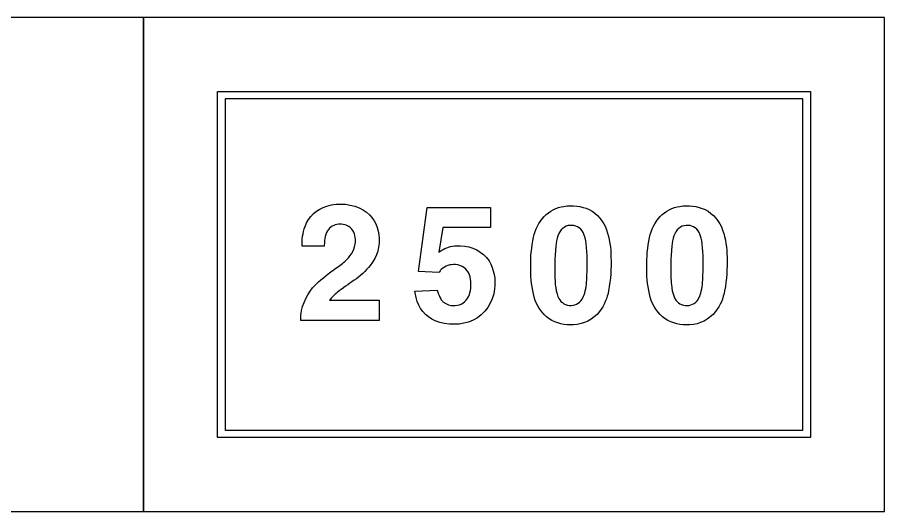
# Model space of a CAD drawing. Extents: x 0 to 4500, y -1000 to 1500.
# Drawn here: x 2745 to 4500, y -1000 to 0 of the extents above; entities that cross this region are included whole.
import ezdxf

# ---------------------------------------------------------------- set-up
doc = ezdxf.new("R2010")
doc.units = 0
doc.header["$MEASUREMENT"] = 0

msp = doc.modelspace()

# ---------------------------------------------------------------- linework, layer by layer
for points in [[(1500, -999.9998), (3000, -999.9998), (3000, 0.0001), (1500, 0.0001)], [(3000, -999.9998), (4500, -999.9998), (4500, 0.0001), (3000, 0.0001)]]:
    msp.add_lwpolyline(points, close=True)
at = {"color": 7}
for points in [[(3150, -849.9999), (3150, -149.9999), (4350, -149.9999), (4350, -849.9999)], [(3166, -835.9999), (3166, -163.9999), (4334, -163.9999), (4334, -835.9999)]]:
    msp.add_lwpolyline(points, close=True, dxfattribs=at)
for points in [[(3318.95, -613.2479, -0.0640343), (3320.16, -593.1529, -0.161687), (3354.55, -535.0299, -0.0283718), (3394.7, -503.9399, 0.0545111), (3414.76, -486.7269, 0.192461), (3429.13, -448.7739, 0.234238), (3416.08, -423.4469, 0.196223), (3391.78, -418.8589, 0.252425), (3370.74, -435.3519, 0.0856617), (3366.76, -451.6939, 0.0202329), (3366.08, -462.9159), (3321.3, -462.9159, -0.0983795), (3327.1, -423.2569, -0.245047), (3371.42, -381.8549, -0.207102), (3445.32, -389.8549, -0.233443), (3476.48, -440.0919, -0.20961), (3459.04, -501.7029, -0.0785124), (3426.47, -531.9209, 0.0107372), (3392.09, -556.6789, 0.0665092), (3376.84, -572.0729), (3477.16, -572.0729), (3477.16, -613.2479)], [(3549.49, -553.8579), (3594.57, -552.1519, 0.0452719), (3600.71, -567.7349, 0.0567733), (3605.26, -574.3319, 0.070207), (3609.51, -577.6679, 0.264984), (3644.09, -579.4879, 0.20748), (3660.81, -557.3079, 0.147389), (3659.71, -520.7959, 0.308532), (3631.5, -500.2469, 0.215743), (3602.91, -510.0669, 0.028781), (3597.76, -516.0569), (3556.85, -514.1229), (3573.95, -384.8339), (3702.63, -384.8339), (3702.63, -425.0239), (3606.21, -425.0239), (3597.61, -474.9569, -0.0211252), (3610, -467.7159, -0.121371), (3642, -462.1039, -0.244671), (3699.4, -492.7769, -0.173069), (3710.51, -549.5359, -0.256779), (3667.14, -612.8909, -0.199585), (3590.78, -613.9149, -0.245625), (3552.11, -566.9759, -0.0170062)], [(3783.78, -505.3109, -0.0563084), (3789.58, -444.9889, -0.130301), (3810.89, -402.9419, -0.174843), (3851.04, -382.3919, -0.147552), (3902.03, -388.7619, -0.192146), (3937.37, -430.2019, -0.0833996), (3946.24, -484.9509, -0.0545507), (3941.43, -552.8939, -0.116773), (3923.11, -595.2069, -0.221099), (3870.45, -621.7849, -0.162564), (3821.05, -609.7659, -0.174743), (3791.02, -566.1649, -0.0640867), (3783.86, -509.8229)], [(4018.57, -505.4099, -0.0563084), (4024.37, -445.0869, -0.130301), (4045.68, -403.0399, -0.174843), (4085.83, -382.4899, -0.147552), (4136.82, -388.8599, -0.192146), (4172.16, -430.3009, -0.0833996), (4181.03, -485.0489, -0.0545507), (4176.21, -552.9919, -0.116773), (4157.9, -595.3049, -0.221099), (4105.24, -621.8829, -0.162564), (4055.84, -609.8649, -0.174743), (4025.81, -566.2629, -0.0640867), (4018.65, -509.9209)], [(3833.11, -534.6189, 0.0124589), (3833.6, -540.6859, 0.0668192), (3838.98, -565.0649, 0.615362), (3887.85, -570.4489, 0.0726881), (3893.09, -557.9369, 0.0588562), (3897.6, -522.1459, 0.0389037), (3896.04, -457.8419, 0.084671), (3889.71, -435.4349, 0.156013), (3878.72, -423.7569, 0.143208), (3863.63, -420.9129, 0.172584), (3848.5, -426.8659, 0.132565), (3838.94, -441.8039, 0.0498315), (3834.58, -462.6569, 0.0368731)], [(4067.9, -534.7179, 0.0124589), (4068.39, -540.7839, 0.0668192), (4073.77, -565.1629, 0.615362), (4122.64, -570.5469, 0.0726881), (4127.87, -558.0349, 0.0588562), (4132.39, -522.2439, 0.0389037), (4130.83, -457.9399, 0.084671), (4124.5, -435.5329, 0.156013), (4113.5, -423.8549, 0.143208), (4098.42, -421.0109, 0.172584), (4083.29, -426.9639, 0.132565), (4073.73, -441.9019, 0.0498315), (4069.37, -462.7559, 0.0368731)]]:
    msp.add_lwpolyline(points, format="xyb", close=True, dxfattribs=at)

doc.saveas('drawing.dxf')
